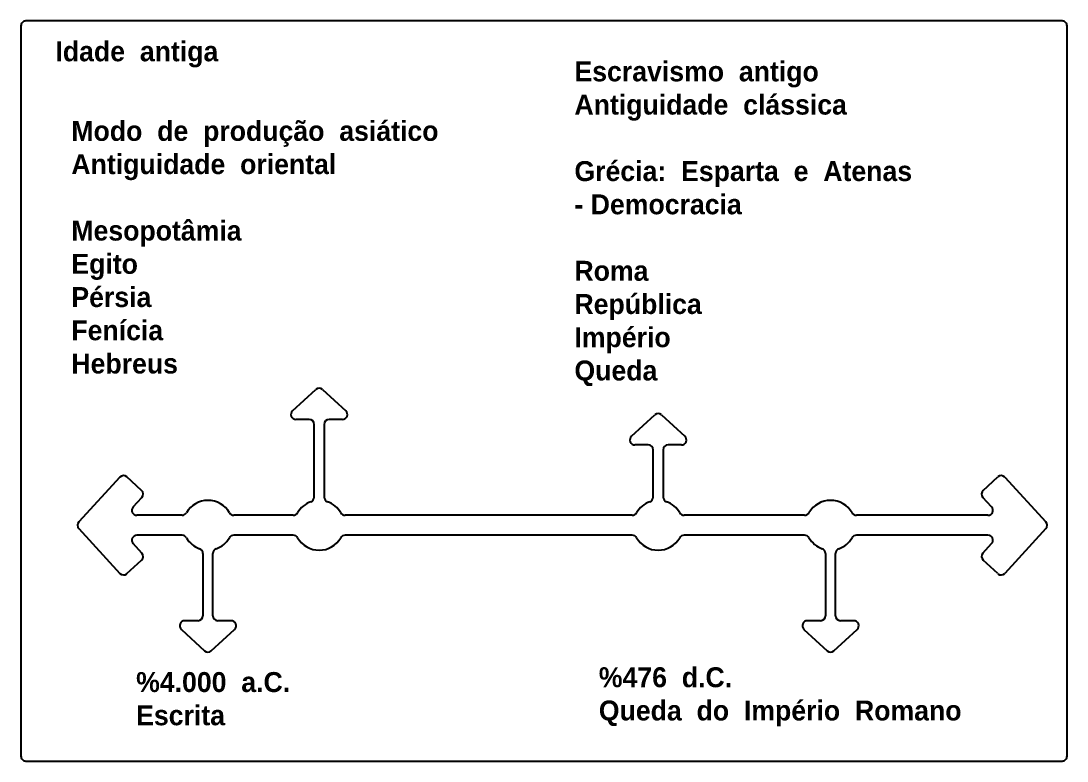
# Model space of a CAD drawing. Header units: millimetres. Extents: x 4903 to 8718, y 642 to 2401.
# Drawn here: x 6261.9 to 6681.9, y 1139.9 to 1436.9 of the extents above; entities that cross this region are included whole.
import ezdxf

# ---------------------------------------------------------------- set-up
doc = ezdxf.new("R2010")
doc.units = ezdxf.units.MM
doc.styles.add('Annotative', font='arial.ttf')
doc.styles.get("Standard").update_dxf_attribs({"font": 'arial.ttf'})

msp = doc.modelspace()

# ---------------------------------------------------------------- linework, layer by layer
for p, q in [((6370.98, 1280.43), (6380.29, 1288.98)), ((6383, 1288.98), (6392.31, 1280.43)), ((6377.65, 1276.96), (6372.33, 1276.96)), ((6390.96, 1276.96), (6385.65, 1276.96)), ((6507.07, 1270.24), (6516.39, 1278.79)), ((6519.09, 1278.79), (6528.41, 1270.24)), ((6379.65, 1245.83), (6379.65, 1274.96)), ((6383.65, 1274.96), (6383.65, 1245.83)), ((6513.74, 1266.76), (6508.42, 1266.76)), ((6515.74, 1245.83), (6515.74, 1264.76)), ((6519.74, 1264.76), (6519.74, 1245.83)), ((6527.06, 1266.76), (6521.74, 1266.76)), ((6301.65, 1253.81), (6285.18, 1235.87)), ((6310.37, 1248.52), (6304.47, 1253.93)), ((6648.24, 1248.52), (6654.13, 1253.93)), ((6656.96, 1253.81), (6673.42, 1235.87)), ((6306.97, 1241.87), (6310.49, 1245.69)), ((6651.63, 1241.87), (6648.12, 1245.69)), ((6326.6, 1238.51), (6308.45, 1238.51)), ((6371.25, 1238.51), (6347.38, 1238.51)), ((6507.35, 1238.51), (6392.04, 1238.51)), ((6576.55, 1238.51), (6528.13, 1238.51)), ((6650.16, 1238.51), (6597.34, 1238.51)), ((6285.18, 1233.16), (6301.65, 1215.22)), ((6673.42, 1233.16), (6656.96, 1215.22)), ((6310.49, 1223.33), (6306.97, 1227.16)), ((6326.6, 1230.51), (6308.45, 1230.51)), ((6371.25, 1230.51), (6347.38, 1230.51)), ((6507.35, 1230.51), (6392.04, 1230.51)), ((6576.55, 1230.51), (6528.13, 1230.51)), ((6650.16, 1230.51), (6597.34, 1230.51)), ((6648.12, 1223.33), (6651.63, 1227.16)), ((6334.99, 1223.2), (6334.99, 1198.22)), ((6338.99, 1198.22), (6338.99, 1223.2)), ((6584.95, 1223.2), (6584.95, 1198.22)), ((6588.95, 1198.22), (6588.95, 1223.2)), ((6304.47, 1215.1), (6310.37, 1220.51)), ((6654.13, 1215.1), (6648.24, 1220.51)), ((6332.99, 1196.22), (6327.67, 1196.22)), ((6346.31, 1196.22), (6340.99, 1196.22)), ((6582.95, 1196.22), (6577.63, 1196.22)), ((6596.26, 1196.22), (6590.95, 1196.22)), ((6326.32, 1192.74), (6335.64, 1184.19)), ((6338.34, 1184.19), (6347.66, 1192.74)), ((6576.28, 1192.74), (6585.59, 1184.19)), ((6588.3, 1184.19), (6597.62, 1192.74))]:
    msp.add_line(p, q)
msp.add_lwpolyline([(6261.91, 1434.9), (6261.91, 1141.9, 0.414214), (6263.91, 1139.9), (6679.91, 1139.9, 0.414214), (6681.91, 1141.9), (6681.91, 1434.9, 0.414214), (6679.91, 1436.9), (6263.91, 1436.9, 0.414214)], format="xyb", close=True)
for centre, radius, start, end in [((6381.65, 1287.51), 2, 47.4556, 132.5444), ((6372.33, 1278.96), 2, 132.5444, 270), ((6377.65, 1274.96), 2, 0, 90), ((6385.65, 1274.96), 2, 90, 180), ((6390.96, 1278.96), 2, 270, 47.4556), ((6517.74, 1277.31), 2, 47.4556, 132.5444), ((6508.42, 1268.76), 2, 132.5444, 270), ((6527.06, 1268.76), 2, 270, 47.4556), ((6513.74, 1264.76), 2, 0, 90), ((6521.74, 1264.76), 2, 90, 180), ((6303.12, 1252.46), 2, 47.4556, 137.4556), ((6655.48, 1252.46), 2, 42.5444, 132.5444), ((6309.01, 1247.05), 2, 317.4556, 47.4556), ((6649.59, 1247.05), 2, 132.5444, 222.5444), ((6336.99, 1234.51), 10, 30, 150), ((6381.65, 1234.51), 10, 109.4712, 150), ((6377.65, 1245.83), 2, 289.4712, 0), ((6385.65, 1245.83), 2, 180, 250.5288), ((6381.65, 1234.51), 10, 30, 70.5288), ((6517.74, 1234.51), 10, 109.4712, 150), ((6513.74, 1245.83), 2, 289.4712, 0), ((6521.74, 1245.83), 2, 180, 250.5288), ((6517.74, 1234.51), 10, 30, 70.5288), ((6586.95, 1234.51), 10, 30, 150), ((6308.45, 1240.51), 2, 137.4556, 270), ((6326.6, 1240.51), 2, 270, 330), ((6347.38, 1240.51), 2, 210, 270), ((6371.25, 1240.51), 2, 270, 330), ((6392.04, 1240.51), 2, 210, 270), ((6507.35, 1240.51), 2, 270, 330), ((6528.13, 1240.51), 2, 210, 270), ((6576.55, 1240.51), 2, 270, 330), ((6597.34, 1240.51), 2, 210, 270), ((6650.16, 1240.51), 2, 270, 42.5444), ((6286.65, 1234.51), 2, 137.4556, 222.5444), ((6671.95, 1234.51), 2, 317.4556, 42.5444), ((6308.45, 1228.51), 2, 90, 222.5444), ((6326.6, 1228.51), 2, 30, 90), ((6336.99, 1234.51), 10, 210, 250.5288), ((6336.99, 1234.51), 10, 289.4712, 330), ((6347.38, 1228.51), 2, 90, 150), ((6371.25, 1228.51), 2, 30, 90), ((6381.65, 1234.51), 10, 210, 330), ((6392.04, 1228.51), 2, 90, 150), ((6507.35, 1228.51), 2, 30, 90), ((6517.74, 1234.51), 10, 210, 330), ((6528.13, 1228.51), 2, 90, 150), ((6576.55, 1228.51), 2, 30, 90), ((6586.95, 1234.51), 10, 210, 250.5288), ((6586.95, 1234.51), 10, 289.4712, 330), ((6597.34, 1228.51), 2, 90, 150), ((6650.16, 1228.51), 2, 317.4556, 90), ((6309.01, 1221.98), 2, 312.5444, 42.5444), ((6332.99, 1223.2), 2, 0, 70.5288), ((6340.99, 1223.2), 2, 109.4712, 180), ((6582.95, 1223.2), 2, 0, 70.5288), ((6590.95, 1223.2), 2, 109.4712, 180), ((6649.59, 1221.98), 2, 137.4556, 227.4556), ((6303.12, 1216.57), 2, 222.5444, 312.5444), ((6655.48, 1216.57), 2, 227.4556, 317.4556), ((6332.99, 1198.22), 2, 270, 0), ((6340.99, 1198.22), 2, 180, 270), ((6582.95, 1198.22), 2, 270, 0), ((6590.95, 1198.22), 2, 180, 270), ((6327.67, 1194.22), 2, 90, 227.4556), ((6346.31, 1194.22), 2, 312.5444, 90), ((6577.63, 1194.22), 2, 90, 227.4556), ((6596.26, 1194.22), 2, 312.5444, 90), ((6336.99, 1185.66), 2, 227.4556, 312.5444), ((6586.95, 1185.66), 2, 227.4556, 312.5444)]:
    msp.add_arc(centre, radius, start, end)

# ---------------------------------------------------------------- texts
at = {"insert": (6275.77, 1428.7), "char_height": 8, "attachment_point": 1}
msp.add_mtext_dynamic_manual_height_columns('{\\fBraille Type|b1|i0|c0|p2;Idade  antiga}', width=428.6906, gutter_width=12.5, heights=[0], dxfattribs=at)
at = {"char_height": 8, "attachment_point": 1, "style": 'Annotative'}
for s, width, insert in [('{\\fBraille Type|b1|i0|c0|p2;Escravismo  antigo\\PAntiguidade  clássica\\P\\PGrécia:  Esparta  e  Atenas\\P- Democracia\\P\\PRoma\\PRepública\\PImpério\\PQueda }', 222.2408, (6484.13, 1420.65)), ('{\\fBraille Type|b1|i0|c0|p2;Modo  de  produção  asiático\\PAntiguidade  oriental\\P\\PMesopotâmia\\PEgito\\PPérsia\\PFenícia\\PHebreus}', 266.5006, (6282.15, 1396.77)), ('{\\fBraille Type|b1|i0|c0|p2;%476  d.C.\\PQueda  do  Império  Romano}', 200.9315, (6493.92, 1177.53)), ('{\\fBraille Type|b1|i0|c0|p2;%4.000  a.C.\\PEscrita}', 150.4674, (6308.16, 1175.6))]:
    msp.add_mtext_dynamic_manual_height_columns(s, width=width, gutter_width=125, heights=[0], dxfattribs=dict(at, insert=insert))

doc.saveas('drawing.dxf')
